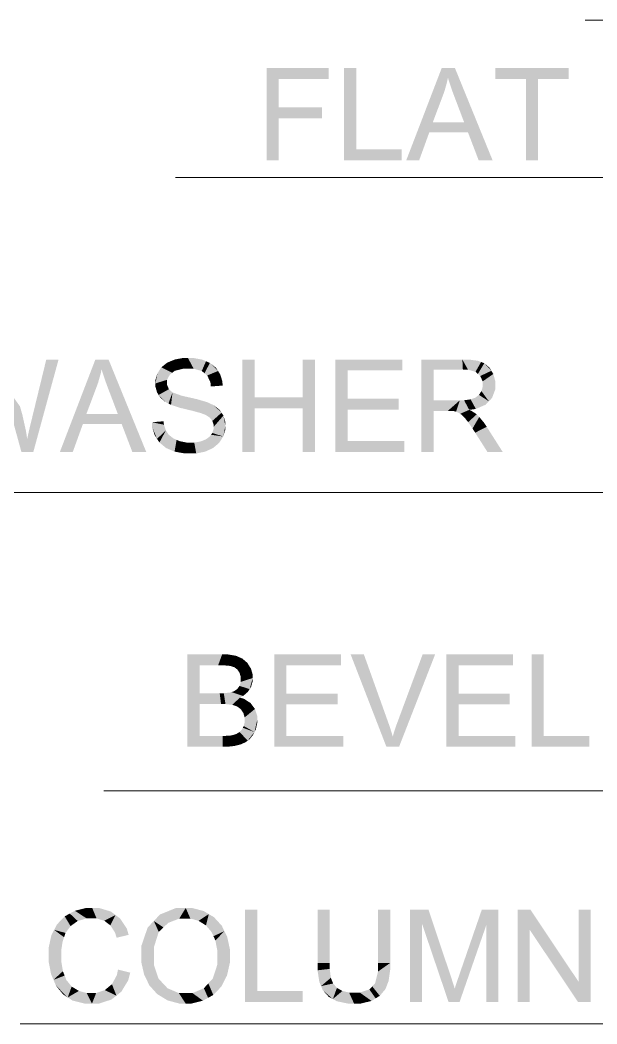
# Model space of a CAD drawing. Header units: millimetres. Extents: x 2 to 579, y 1 to 405.
# Drawn here: x 137.3 to 142.7, y 104.92 to 114.31 of the extents above; entities that cross this region are included whole.
import ezdxf

# ---------------------------------------------------------------- set-up
doc = ezdxf.new("R2010")
doc.units = ezdxf.units.MM
doc.linetypes.add('XKITLINE00', pattern=[0])
doc.layers.add('LinkedObject', color=7, linetype='Continuous', lineweight=0)

# ---------------------------------------------------------------- blocks, each defined once
blk = doc.blocks.new('*A4')
at = {"layer": 'LinkedObject'}
for points in [[(139.7219, 113.4916), (139.6079, 112.9974), (139.6079, 113.8614)], [(139.7219, 113.4916), (139.6079, 113.8614), (139.7219, 113.7594)], [(140.1902, 113.7594), (139.6079, 113.8614), (140.1902, 113.8614)], [(139.7219, 113.7594), (139.6079, 113.8614), (140.1902, 113.7594)], [(140.4477, 113.8614), (140.3336, 112.9974), (140.3336, 113.8614)], [(140.4477, 113.0993), (140.3336, 112.9974), (140.4477, 113.8614)], [(141.2463, 113.8614), (141.2577, 113.6053), (140.9145, 112.9974)], [(141.2577, 113.6053), (141.2463, 113.8614), (141.2725, 113.6463)], [(141.2725, 113.6463), (141.2463, 113.8614), (141.2958, 113.729)], [(141.2958, 113.729), (141.2463, 113.8614), (141.3043, 113.7707)], [(141.3694, 113.8614), (141.3043, 113.7707), (141.2463, 113.8614)], [(141.3043, 113.7707), (141.3694, 113.8614), (141.3147, 113.7354)], [(141.3147, 113.7354), (141.3694, 113.8614), (141.3453, 113.6455)], [(141.3453, 113.6455), (141.3694, 113.8614), (141.3656, 113.5909)], [(141.3656, 113.5909), (141.3694, 113.8614), (141.456, 113.3525)], [(141.456, 113.3525), (141.3694, 113.8614), (141.4916, 113.2592)], [(141.4916, 113.2592), (141.3694, 113.8614), (141.7218, 112.9974)], [(141.7489, 113.8614), (142.0331, 113.7594), (141.7489, 113.7594)], [(142.1472, 113.7594), (142.0331, 113.7594), (141.7489, 113.8614)], [(142.1472, 113.7594), (141.7489, 113.8614), (142.4332, 113.8614)], [(142.1472, 113.7594), (142.4332, 113.8614), (142.4332, 113.7594)], [(142.0331, 112.9974), (142.1472, 113.7594), (142.1472, 112.9974)], [(142.0331, 113.7594), (142.1472, 113.7594), (142.0331, 112.9974)], [(140.9145, 112.9974), (141.2577, 113.6053), (141.1624, 113.3525)], [(139.7219, 113.3896), (139.6079, 112.9974), (139.7219, 113.4916)], [(140.1271, 113.3896), (139.7219, 113.4916), (140.1271, 113.4916)], [(139.7219, 113.3896), (139.7219, 113.4916), (140.1271, 113.3896)], [(139.6079, 112.9974), (139.7219, 113.3896), (139.7219, 112.9974)], [(141.13, 113.2592), (140.9145, 112.9974), (141.1624, 113.3525)], [(141.1624, 113.3525), (141.4916, 113.2592), (141.13, 113.2592)], [(141.456, 113.3525), (141.4916, 113.2592), (141.1624, 113.3525)], [(140.9145, 112.9974), (141.13, 113.2592), (141.0352, 112.9974)], [(141.4916, 113.2592), (141.7218, 112.9974), (141.5916, 112.9974)], [(140.3336, 112.9974), (140.4477, 113.0993), (140.8728, 112.9974)], [(140.8728, 112.9974), (140.4477, 113.0993), (140.8728, 113.0993)], [(137.6638, 111.1348), (137.4138, 110.5793), (137.549, 111.1348)], [(137.4279, 110.2708), (137.4138, 110.5793), (137.6638, 111.1348)], [(138.0079, 111.1348), (138.0194, 110.8787), (137.6762, 110.2708)], [(138.0194, 110.8787), (138.0079, 111.1348), (138.0341, 110.9197)], [(138.0341, 110.9197), (138.0079, 111.1348), (138.0574, 111.0024)], [(138.0574, 111.0024), (138.0079, 111.1348), (138.066, 111.0441)], [(138.1311, 111.1348), (138.066, 111.0441), (138.0079, 111.1348)], [(138.066, 111.0441), (138.1311, 111.1348), (138.0763, 111.0088)], [(138.0763, 111.0088), (138.1311, 111.1348), (138.107, 110.9189)], [(138.107, 110.9189), (138.1311, 111.1348), (138.1272, 110.8643)], [(138.1272, 110.8643), (138.1311, 111.1348), (138.2177, 110.6259)], [(138.2177, 110.6259), (138.1311, 111.1348), (138.2533, 110.5326)], [(138.2533, 110.5326), (138.1311, 111.1348), (138.4834, 110.2708)], [(138.6249, 111.062), (138.7264, 111.0104), (138.6064, 111.0335)], [(138.6791, 111.1052), (138.7264, 111.0104), (138.6249, 111.062)], [(138.7501, 111.0294), (138.6791, 111.1052), (138.7147, 111.12)], [(138.7264, 111.0104), (138.6791, 111.1052), (138.7501, 111.0294)], [(138.7503, 111.1347), (138.8256, 111.0484), (138.7147, 111.12)], [(138.7147, 111.12), (138.8256, 111.0484), (138.7501, 111.0294)], [(138.8295, 111.1495), (138.8256, 111.0484), (138.7503, 111.1347)], [(138.8731, 111.1495), (138.8256, 111.0484), (138.8295, 111.1495)], [(138.8256, 111.0484), (138.8731, 111.1495), (138.8775, 111.0484)], [(138.8731, 111.1495), (138.9272, 111.0484), (138.8775, 111.0484)], [(139.0057, 111.134), (138.8731, 111.1495), (138.921, 111.1495)], [(139.0423, 111.1185), (138.8731, 111.1495), (139.0057, 111.134)], [(139.0025, 111.0274), (138.8731, 111.1495), (139.0423, 111.1185)], [(138.9272, 111.0484), (138.8731, 111.1495), (139.0025, 111.0274)], [(139.0423, 111.1185), (139.0279, 111.0065), (139.0025, 111.0274)], [(139.0789, 111.103), (139.0279, 111.0065), (139.0423, 111.1185)], [(139.0279, 111.0065), (139.0789, 111.103), (139.0534, 110.9855)], [(139.0534, 110.9855), (139.0789, 111.103), (139.155, 111.0274)], [(139.155, 111.0274), (139.0789, 111.103), (139.1353, 111.0575)], [(139.4972, 110.7797), (139.3832, 110.2708), (139.3832, 111.1348)], [(139.4972, 110.7797), (139.3832, 111.1348), (139.4972, 111.1348)], [(140.0606, 111.1348), (139.9465, 110.7797), (139.9465, 111.1348)], [(139.9465, 110.6777), (139.9465, 110.7797), (140.0606, 111.1348)], [(139.9465, 110.6777), (140.0606, 111.1348), (140.0606, 110.2708)], [(140.3664, 110.7684), (140.2524, 110.2708), (140.2524, 111.1348)], [(140.3664, 110.7684), (140.2524, 111.1348), (140.3664, 111.0328)], [(140.877, 111.0328), (140.2524, 111.1348), (140.877, 111.1348)], [(140.3664, 111.0328), (140.2524, 111.1348), (140.877, 111.0328)], [(141.1708, 110.7538), (141.0567, 110.2708), (141.0567, 111.1348)], [(141.0567, 111.1348), (141.1708, 111.0397), (141.1708, 110.7538)], [(141.4438, 111.0397), (141.0567, 111.1348), (141.4391, 111.1348)], [(141.1708, 111.0397), (141.0567, 111.1348), (141.4438, 111.0397)], [(141.4391, 111.1348), (141.4918, 111.0397), (141.4438, 111.0397)], [(141.5844, 111.1231), (141.4391, 111.1348), (141.4967, 111.1348)], [(141.6144, 111.1115), (141.4391, 111.1348), (141.5844, 111.1231)], [(141.562, 111.02), (141.4391, 111.1348), (141.6144, 111.1115)], [(141.4918, 111.0397), (141.4391, 111.1348), (141.562, 111.02)], [(141.6144, 111.1115), (141.5843, 111.0002), (141.562, 111.02)], [(141.6444, 111.0999), (141.5843, 111.0002), (141.6144, 111.1115)], [(141.5843, 111.0002), (141.6444, 111.0999), (141.6065, 110.9805)], [(141.6065, 110.9805), (141.6444, 111.0999), (141.7103, 111.0293)], [(141.7103, 111.0293), (141.6444, 111.0999), (141.6924, 111.0588)], [(138.6064, 111.0335), (138.5693, 110.9112), (138.5878, 111.0051)], [(138.7027, 110.9913), (138.5693, 110.9112), (138.6064, 111.0335)], [(138.5878, 111.0051), (138.5693, 110.9112), (138.5693, 110.9439)], [(138.679, 110.9455), (138.5693, 110.9112), (138.7027, 110.9913)], [(138.6064, 111.0335), (138.7264, 111.0104), (138.7027, 110.9913)], [(139.155, 111.0274), (139.0833, 110.9235), (139.0534, 110.9855)], [(139.1748, 110.9973), (139.0833, 110.9235), (139.155, 111.0274)], [(139.1959, 110.9292), (139.0833, 110.9235), (139.1748, 110.9973)], [(141.7103, 111.0293), (141.6287, 110.9301), (141.6065, 110.9805)], [(141.7283, 110.9998), (141.6287, 110.9301), (141.7103, 111.0293)], [(141.7462, 110.9347), (141.6287, 110.9301), (141.7283, 110.9998)], [(137.3028, 110.697), (137.3163, 110.2708), (137.1357, 110.9288)], [(137.6762, 110.2708), (138.0194, 110.8787), (137.9241, 110.6259)], [(138.5693, 110.9112), (138.679, 110.9455), (138.679, 110.9187)], [(138.679, 110.8954), (138.5693, 110.9112), (138.679, 110.9187)], [(138.5693, 110.9112), (138.679, 110.8954), (138.5693, 110.8814)], [(138.5693, 110.8814), (138.679, 110.8954), (138.5844, 110.8275)], [(138.5844, 110.8275), (138.679, 110.8954), (138.5995, 110.8035)], [(138.5995, 110.8035), (138.679, 110.8954), (138.6958, 110.8571)], [(139.1974, 110.8911), (139.0833, 110.9235), (139.1959, 110.9292)], [(139.0833, 110.9235), (139.1974, 110.8911), (139.0877, 110.8825)], [(141.6172, 110.8397), (141.7462, 110.899), (141.6868, 110.744)], [(141.6287, 110.8785), (141.7462, 110.899), (141.6172, 110.8397)], [(141.7462, 110.899), (141.6287, 110.9301), (141.7462, 110.9347)], [(141.6287, 110.9301), (141.7462, 110.899), (141.6287, 110.8994)], [(141.7462, 110.899), (141.6287, 110.8785), (141.6287, 110.8994)], [(141.6868, 110.744), (141.7462, 110.899), (141.7165, 110.7756)], [(141.7165, 110.7756), (141.7462, 110.899), (141.7462, 110.8531)], [(138.6958, 110.8571), (138.6606, 110.7392), (138.5995, 110.8035)], [(138.5995, 110.8035), (138.6606, 110.7392), (138.6147, 110.7795)], [(138.7126, 110.842), (138.6606, 110.7392), (138.6958, 110.8571)], [(138.6606, 110.7392), (138.7126, 110.842), (138.6915, 110.723)], [(138.6915, 110.723), (138.7126, 110.842), (138.7291, 110.827)], [(138.6915, 110.723), (138.7291, 110.827), (138.7153, 110.7103)], [(138.7153, 110.7103), (138.7291, 110.827), (138.7986, 110.6833)], [(138.7986, 110.6833), (138.7291, 110.827), (138.8152, 110.7962)], [(138.7986, 110.6833), (138.8152, 110.7962), (138.858, 110.669)], [(138.858, 110.669), (138.8152, 110.7962), (138.8848, 110.7804)], [(138.858, 110.669), (138.8848, 110.7804), (138.9175, 110.6547)], [(138.9175, 110.6547), (138.8848, 110.7804), (138.9545, 110.7647)], [(139.4972, 110.6777), (139.3832, 110.2708), (139.4972, 110.7797)], [(139.4972, 110.7797), (139.9465, 110.6777), (139.4972, 110.6777)], [(139.9465, 110.7797), (139.9465, 110.6777), (139.4972, 110.7797)], [(141.5607, 110.7781), (141.6868, 110.744), (141.5386, 110.77)], [(141.6868, 110.744), (141.5607, 110.7781), (141.5942, 110.804)], [(141.6057, 110.8219), (141.6868, 110.744), (141.5942, 110.804)], [(141.6172, 110.8397), (141.6868, 110.744), (141.6057, 110.8219)], [(137.3259, 110.6157), (137.3163, 110.2708), (137.3028, 110.697)], [(138.9175, 110.6547), (138.9545, 110.7647), (138.9944, 110.6336)], [(138.9944, 110.6336), (138.9545, 110.7647), (139.0117, 110.6269)], [(139.0117, 110.6269), (138.9545, 110.7647), (139.0388, 110.6166)], [(139.05, 110.7371), (139.0388, 110.6166), (138.9545, 110.7647)], [(139.076, 110.7253), (139.0388, 110.6166), (139.05, 110.7371)], [(139.0388, 110.6166), (139.076, 110.7253), (139.0778, 110.5911)], [(139.0778, 110.5911), (139.076, 110.7253), (139.1137, 110.708)], [(139.0778, 110.5911), (139.1137, 110.708), (139.0898, 110.5759)], [(139.0898, 110.5759), (139.1137, 110.708), (139.1017, 110.5607)], [(139.1137, 110.708), (139.1874, 110.6373), (139.1017, 110.5607)], [(139.1874, 110.6373), (139.1137, 110.708), (139.1694, 110.664)], [(140.3664, 110.6665), (140.2524, 110.2708), (140.3664, 110.7684)], [(140.8451, 110.6665), (140.3664, 110.7684), (140.8451, 110.7684)], [(140.3664, 110.6665), (140.3664, 110.7684), (140.8451, 110.6665)], [(141.1708, 110.7538), (141.1708, 110.6544), (141.0567, 110.2708)], [(141.3032, 110.6544), (141.1708, 110.7538), (141.4161, 110.7538)], [(141.1708, 110.6544), (141.1708, 110.7538), (141.3032, 110.6544)], [(141.3032, 110.6544), (141.4161, 110.7538), (141.3252, 110.6544)], [(141.3252, 110.6544), (141.4161, 110.7538), (141.357, 110.6523)], [(141.357, 110.6523), (141.4161, 110.7538), (141.3667, 110.6503)], [(141.3667, 110.6503), (141.4161, 110.7538), (141.38, 110.647)], [(141.38, 110.647), (141.4161, 110.7538), (141.406, 110.6356)], [(141.406, 110.6356), (141.4161, 110.7538), (141.4553, 110.7538)], [(141.406, 110.6356), (141.4553, 110.7538), (141.4188, 110.6273)], [(141.4553, 110.7538), (141.5032, 110.6639), (141.4188, 110.6273)], [(141.5165, 110.7619), (141.5032, 110.6639), (141.4553, 110.7538)], [(141.5032, 110.6639), (141.5165, 110.7619), (141.5653, 110.6724)], [(141.5386, 110.77), (141.6868, 110.744), (141.5165, 110.7619)], [(141.6571, 110.7125), (141.5165, 110.7619), (141.6868, 110.744)], [(141.5653, 110.6724), (141.5165, 110.7619), (141.6571, 110.7125)], [(137.3597, 110.463), (137.3163, 110.2708), (137.3259, 110.6157)], [(137.8916, 110.5326), (137.6762, 110.2708), (137.9241, 110.6259)], [(137.9241, 110.6259), (138.2533, 110.5326), (137.8916, 110.5326)], [(138.2177, 110.6259), (138.2533, 110.5326), (137.9241, 110.6259)], [(139.1017, 110.5607), (139.1874, 110.6373), (139.1136, 110.5253)], [(139.1136, 110.5253), (139.1874, 110.6373), (139.2054, 110.6107)], [(139.1136, 110.5253), (139.2054, 110.6107), (139.1136, 110.505)], [(139.1136, 110.505), (139.2054, 110.6107), (139.1136, 110.4849)], [(139.2054, 110.6107), (139.2233, 110.5146), (139.1136, 110.4849)], [(139.2233, 110.5146), (139.2054, 110.6107), (139.2233, 110.5493)], [(139.3832, 110.2708), (139.4972, 110.6777), (139.4972, 110.2708)], [(139.9465, 110.6777), (140.0606, 110.2708), (139.9465, 110.2708)], [(140.3664, 110.3727), (140.2524, 110.2708), (140.3664, 110.6665)], [(141.0567, 110.2708), (141.1708, 110.6544), (141.1708, 110.2708)], [(141.4188, 110.6273), (141.5032, 110.6639), (141.4316, 110.6191)], [(141.5032, 110.6639), (141.4606, 110.5902), (141.4316, 110.6191)], [(141.5259, 110.653), (141.4606, 110.5902), (141.5032, 110.6639)], [(141.4606, 110.5902), (141.5259, 110.653), (141.4767, 110.5696)], [(141.4767, 110.5696), (141.5259, 110.653), (141.4929, 110.549)], [(141.4929, 110.549), (141.5259, 110.653), (141.5721, 110.6209)], [(141.5721, 110.6209), (141.5341, 110.4894), (141.4929, 110.549)], [(141.5721, 110.6209), (141.5259, 110.653), (141.5603, 110.6315)], [(141.5971, 110.5979), (141.5341, 110.4894), (141.5721, 110.6209)], [(141.6444, 110.5404), (141.5341, 110.4894), (141.5971, 110.5979)], [(137.4006, 110.5263), (137.4279, 110.2708), (137.379, 110.4324)], [(137.4138, 110.5793), (137.4279, 110.2708), (137.4006, 110.5263)], [(137.6762, 110.2708), (137.8916, 110.5326), (137.7969, 110.2708)], [(138.2533, 110.5326), (138.4834, 110.2708), (138.3533, 110.2708)], [(138.6491, 110.5252), (138.5373, 110.5481), (138.6453, 110.5576)], [(138.5373, 110.5481), (138.5846, 110.393), (138.5385, 110.5048)], [(138.6491, 110.5252), (138.5846, 110.393), (138.5373, 110.5481)], [(138.5385, 110.5048), (138.5846, 110.393), (138.5622, 110.4273)], [(138.6669, 110.4719), (138.5846, 110.393), (138.6491, 110.5252)], [(139.1014, 110.4479), (139.2233, 110.5146), (139.2036, 110.4152)], [(139.1136, 110.4849), (139.2233, 110.5146), (139.1014, 110.4479)], [(139.2036, 110.4152), (139.2233, 110.5146), (139.2233, 110.4801)], [(141.5341, 110.4894), (141.6444, 110.5404), (141.5591, 110.4505)], [(141.5591, 110.4505), (141.6444, 110.5404), (141.6666, 110.5059)], [(141.5591, 110.4505), (141.6666, 110.5059), (141.6733, 110.2708)], [(141.6733, 110.2708), (141.6666, 110.5059), (141.816, 110.2708)], [(137.3705, 110.3916), (137.3163, 110.2708), (137.3597, 110.463)], [(137.379, 110.4324), (137.4279, 110.2708), (137.3705, 110.3916)], [(138.5846, 110.393), (138.6669, 110.4719), (138.6071, 110.3587)], [(138.6071, 110.3587), (138.6669, 110.4719), (138.6691, 110.3073)], [(138.6809, 110.451), (138.6691, 110.3073), (138.6669, 110.4719)], [(138.6948, 110.4302), (138.6691, 110.3073), (138.6809, 110.451)], [(138.6948, 110.4302), (138.7087, 110.2902), (138.6691, 110.3073)], [(138.7382, 110.3966), (138.7087, 110.2902), (138.6948, 110.4302)], [(139.077, 110.414), (139.184, 110.3847), (139.0399, 110.3873)], [(139.0892, 110.431), (139.2036, 110.4152), (139.077, 110.414)], [(139.184, 110.3847), (139.077, 110.414), (139.2036, 110.4152)], [(139.1014, 110.4479), (139.2036, 110.4152), (139.0892, 110.431)], [(137.3705, 110.3916), (137.4279, 110.2708), (137.3163, 110.2708)], [(138.7087, 110.2902), (138.7382, 110.3966), (138.7482, 110.2732)], [(138.7675, 110.3837), (138.7482, 110.2732), (138.7382, 110.3966)], [(138.7969, 110.3709), (138.7482, 110.2732), (138.7675, 110.3837)], [(138.7969, 110.3709), (138.8462, 110.2561), (138.7482, 110.2732)], [(138.863, 110.358), (138.8462, 110.2561), (138.7969, 110.3709)], [(138.863, 110.358), (138.9047, 110.2561), (138.8462, 110.2561)], [(138.8997, 110.358), (138.9047, 110.2561), (138.863, 110.358)], [(138.8997, 110.358), (138.9509, 110.2561), (138.9047, 110.2561)], [(138.9324, 110.358), (138.9509, 110.2561), (138.8997, 110.358)], [(138.9899, 110.3678), (139.0708, 110.2899), (138.9324, 110.358)], [(138.9324, 110.358), (139.0708, 110.2899), (138.9509, 110.2561)], [(139.0149, 110.3775), (139.1643, 110.3543), (138.9899, 110.3678)], [(139.1077, 110.3069), (138.9899, 110.3678), (139.1643, 110.3543)], [(139.0708, 110.2899), (138.9899, 110.3678), (139.1077, 110.3069)], [(139.0399, 110.3873), (139.1643, 110.3543), (139.0149, 110.3775)], [(139.0399, 110.3873), (139.184, 110.3847), (139.1643, 110.3543)], [(140.2524, 110.2708), (140.3664, 110.3727), (140.8969, 110.2708)], [(140.8969, 110.2708), (140.3664, 110.3727), (140.8969, 110.3727)], [(138.9509, 110.2561), (139.0708, 110.2899), (139.0339, 110.273)], [(138.8689, 108.3774), (138.9829, 107.9126), (138.8689, 107.5134)], [(138.9829, 108.0145), (138.9829, 107.9126), (138.8689, 108.3774)], [(138.8689, 108.3774), (138.9829, 108.2755), (138.9829, 108.0145)], [(139.156, 108.2755), (138.8689, 108.3774), (139.1932, 108.3774)], [(138.9829, 108.2755), (138.8689, 108.3774), (139.156, 108.2755)], [(139.156, 108.2755), (139.1932, 108.3774), (139.2026, 108.2755)], [(139.1932, 108.3774), (139.2685, 108.2694), (139.2026, 108.2755)], [(139.2427, 108.3774), (139.2685, 108.2694), (139.1932, 108.3774)], [(139.3222, 108.3643), (139.2685, 108.2694), (139.2427, 108.3774)], [(139.2685, 108.2694), (139.3222, 108.3643), (139.2877, 108.2634)], [(139.2877, 108.2634), (139.3222, 108.3643), (139.3069, 108.2573)], [(139.3069, 108.2573), (139.3222, 108.3643), (139.3521, 108.3512)], [(139.3521, 108.3512), (139.3364, 108.235), (139.3069, 108.2573)], [(139.382, 108.3381), (139.3364, 108.235), (139.3521, 108.3512)], [(139.4289, 108.2977), (139.3364, 108.235), (139.382, 108.3381)], [(139.7942, 108.0111), (139.6802, 107.5134), (139.6802, 108.3774)], [(139.7942, 108.0111), (139.6802, 108.3774), (139.7942, 108.2755)], [(140.3049, 108.2755), (139.6802, 108.3774), (140.3049, 108.3774)], [(139.7942, 108.2755), (139.6802, 108.3774), (140.3049, 108.2755)], [(140.5183, 108.3774), (140.7289, 107.5134), (140.3944, 108.3774)], [(140.7429, 107.7495), (140.7289, 107.5134), (140.5183, 108.3774)], [(141.1846, 108.3774), (140.8347, 107.7495), (141.0678, 108.3774)], [(140.8475, 107.5134), (140.8347, 107.7495), (141.1846, 108.3774)], [(141.403, 108.0111), (141.289, 107.5134), (141.289, 108.3774)], [(141.403, 108.0111), (141.289, 108.3774), (141.403, 108.2755)], [(141.9136, 108.2755), (141.289, 108.3774), (141.9136, 108.3774)], [(141.403, 108.2755), (141.289, 108.3774), (141.9136, 108.2755)], [(142.2005, 108.3774), (142.0864, 107.5134), (142.0864, 108.3774)], [(142.2005, 107.6154), (142.0864, 107.5134), (142.2005, 108.3774)], [(139.4458, 108.2704), (139.3364, 108.235), (139.4289, 108.2977)], [(139.3364, 108.235), (139.4458, 108.2704), (139.3467, 108.2186)], [(139.4458, 108.2704), (139.3571, 108.2023), (139.3467, 108.2186)], [(139.3571, 108.2023), (139.4458, 108.2704), (139.3674, 108.1644)], [(139.3674, 108.1644), (139.4458, 108.2704), (139.4797, 108.1564)], [(139.4797, 108.1861), (139.4458, 108.2704), (139.4628, 108.2432)], [(139.4797, 108.1564), (139.4458, 108.2704), (139.4797, 108.1861)], [(139.3563, 108.0826), (139.4797, 108.1564), (139.4497, 108.0521)], [(139.3674, 108.1203), (139.4797, 108.1564), (139.3563, 108.0826)], [(139.4797, 108.1564), (139.3674, 108.1429), (139.3674, 108.1644)], [(139.3674, 108.1429), (139.4797, 108.1564), (139.3674, 108.1203)], [(139.4497, 108.0521), (139.4797, 108.1564), (139.4647, 108.0765)], [(139.4647, 108.0765), (139.4797, 108.1564), (139.4797, 108.1287)], [(139.4497, 108.0521), (139.3342, 108.0525), (139.3563, 108.0826)], [(139.1832, 107.9126), (138.9829, 108.0145), (139.1702, 108.0145)], [(138.9829, 107.9126), (138.9829, 108.0145), (139.1832, 107.9126)], [(139.2245, 107.9126), (139.1702, 108.0145), (139.2083, 108.0145)], [(139.1832, 107.9126), (139.1702, 108.0145), (139.2245, 107.9126)], [(139.2629, 108.0195), (139.3592, 107.9731), (139.2083, 108.0145)], [(139.2083, 108.0145), (139.3592, 107.9731), (139.2245, 107.9126)], [(139.2245, 107.9126), (139.3592, 107.9731), (139.2878, 107.9054)], [(139.2794, 108.0246), (139.3894, 107.9881), (139.2629, 108.0195)], [(139.3592, 107.9731), (139.2629, 108.0195), (139.3894, 107.9881)], [(139.3013, 108.031), (139.3894, 107.9881), (139.2794, 108.0246)], [(139.3592, 107.9731), (139.3098, 107.8981), (139.2878, 107.9054)], [(139.3342, 108.0525), (139.3894, 107.9881), (139.3013, 108.031)], [(139.3098, 107.8981), (139.3592, 107.9731), (139.3318, 107.8909)], [(139.3318, 107.8909), (139.3592, 107.9731), (139.3663, 107.8659)], [(139.4347, 108.0276), (139.3342, 108.0525), (139.4497, 108.0521)], [(139.3894, 107.9881), (139.3342, 108.0525), (139.4347, 108.0276)], [(139.4582, 107.9224), (139.3592, 107.9731), (139.3982, 107.9616)], [(139.3663, 107.8659), (139.3592, 107.9731), (139.4582, 107.9224)], [(139.7942, 107.9091), (139.6802, 107.5134), (139.7942, 108.0111)], [(140.2729, 107.9091), (139.7942, 108.0111), (140.2729, 108.0111)], [(139.7942, 107.9091), (139.7942, 108.0111), (140.2729, 107.9091)], [(141.403, 107.9091), (141.289, 107.5134), (141.403, 108.0111)], [(141.8817, 107.9091), (141.403, 108.0111), (141.8817, 108.0111)], [(141.403, 107.9091), (141.403, 108.0111), (141.8817, 107.9091)], [(138.8689, 107.5134), (138.9829, 107.9126), (138.9829, 107.6154)], [(139.3663, 107.8659), (139.4582, 107.9224), (139.3788, 107.848)], [(139.3788, 107.848), (139.4582, 107.9224), (139.3912, 107.8302)], [(139.3912, 107.8302), (139.4582, 107.9224), (139.4792, 107.8947)], [(139.4792, 107.8947), (139.4037, 107.7882), (139.3912, 107.8302)], [(139.5002, 107.867), (139.4037, 107.7882), (139.4792, 107.8947)], [(139.5212, 107.8016), (139.4037, 107.7882), (139.5002, 107.867)], [(139.7942, 107.6154), (139.6802, 107.5134), (139.7942, 107.9091)], [(141.403, 107.6154), (141.289, 107.5134), (141.403, 107.9091)], [(139.5212, 107.7639), (139.4037, 107.7882), (139.5212, 107.8016)], [(139.4037, 107.7882), (139.5212, 107.7639), (139.4037, 107.764)], [(139.3866, 107.6911), (139.4956, 107.651), (139.378, 107.6754)], [(139.4956, 107.651), (139.3866, 107.6911), (139.3951, 107.7069)], [(139.3951, 107.7069), (139.5212, 107.7639), (139.4956, 107.651)], [(139.4037, 107.7433), (139.5212, 107.7639), (139.3951, 107.7069)], [(139.5212, 107.7639), (139.4037, 107.7433), (139.4037, 107.764)], [(139.4956, 107.651), (139.5212, 107.7639), (139.5084, 107.6771)], [(139.5084, 107.6771), (139.5212, 107.7639), (139.5212, 107.7335)], [(140.7564, 107.7118), (140.7289, 107.5134), (140.7429, 107.7495)], [(140.7791, 107.641), (140.7289, 107.5134), (140.7564, 107.7118)], [(140.8215, 107.7141), (140.8475, 107.5134), (140.7983, 107.6434)], [(140.8347, 107.7495), (140.8475, 107.5134), (140.8215, 107.7141)], [(138.9829, 107.6154), (139.1983, 107.5134), (138.8689, 107.5134)], [(139.1986, 107.6154), (139.1983, 107.5134), (138.9829, 107.6154)], [(139.1986, 107.6154), (139.2395, 107.5134), (139.1983, 107.5134)], [(139.2264, 107.6154), (139.2395, 107.5134), (139.1986, 107.6154)], [(139.2654, 107.6174), (139.3092, 107.5206), (139.2264, 107.6154)], [(139.2264, 107.6154), (139.3092, 107.5206), (139.2395, 107.5134)], [(139.2766, 107.6195), (139.3092, 107.5206), (139.2654, 107.6174)], [(139.3376, 107.5279), (139.2766, 107.6195), (139.2964, 107.623)], [(139.3092, 107.5206), (139.2766, 107.6195), (139.3376, 107.5279)], [(139.3295, 107.6348), (139.4134, 107.5564), (139.2964, 107.623)], [(139.2964, 107.623), (139.4134, 107.5564), (139.3376, 107.5279)], [(139.4322, 107.5706), (139.3295, 107.6348), (139.3561, 107.6513)], [(139.4134, 107.5564), (139.3295, 107.6348), (139.4322, 107.5706)], [(139.378, 107.6754), (139.4956, 107.651), (139.3561, 107.6513)], [(139.3561, 107.6513), (139.4956, 107.651), (139.4322, 107.5706)], [(139.4322, 107.5706), (139.4956, 107.651), (139.4511, 107.5847)], [(139.4511, 107.5847), (139.4956, 107.651), (139.4828, 107.6249)], [(139.6802, 107.5134), (139.7942, 107.6154), (140.3247, 107.5134)], [(140.3247, 107.5134), (139.7942, 107.6154), (140.3247, 107.6154)], [(140.7883, 107.608), (140.7289, 107.5134), (140.7791, 107.641)], [(140.7289, 107.5134), (140.7883, 107.608), (140.8475, 107.5134)], [(140.7983, 107.6434), (140.8475, 107.5134), (140.7883, 107.608)], [(141.289, 107.5134), (141.403, 107.6154), (141.9335, 107.5134)], [(141.9335, 107.5134), (141.403, 107.6154), (141.9335, 107.6154)], [(142.0864, 107.5134), (142.2005, 107.6154), (142.6256, 107.5134)], [(142.6256, 107.5134), (142.2005, 107.6154), (142.6256, 107.6154)], [(139.3376, 107.5279), (139.4134, 107.5564), (139.3661, 107.5351)], [(137.9211, 106.0056), (137.9261, 105.908), (137.8165, 105.9795)], [(137.9783, 106.0056), (137.9261, 105.908), (137.9211, 106.0056)], [(137.9261, 105.908), (137.9783, 106.0056), (137.9759, 105.908)], [(137.9783, 106.0056), (138.0192, 105.908), (137.9759, 105.908)], [(138.1519, 105.9726), (137.9783, 106.0056), (138.043, 106.0056)], [(138.1961, 105.9396), (137.9783, 106.0056), (138.1519, 105.9726)], [(138.091, 105.8864), (137.9783, 106.0056), (138.1961, 105.9396)], [(138.0192, 105.908), (137.9783, 106.0056), (138.091, 105.8864)], [(138.7615, 106.0056), (138.5547, 105.884), (138.6124, 105.9448)], [(138.8528, 106.0056), (138.5547, 105.884), (138.7615, 106.0056)], [(138.7926, 105.9071), (138.5547, 105.884), (138.8528, 106.0056)], [(138.7926, 105.9071), (138.8528, 106.0056), (138.8534, 105.9071)], [(138.8528, 106.0056), (138.8961, 105.9071), (138.8534, 105.9071)], [(139.0204, 105.977), (138.8528, 106.0056), (138.9126, 106.0056)], [(139.0684, 105.9485), (138.8528, 106.0056), (139.0204, 105.977)], [(138.9732, 105.8855), (138.8528, 106.0056), (139.0684, 105.9485)], [(138.8961, 105.9071), (138.8528, 106.0056), (138.9732, 105.8855)], [(139.5218, 105.9909), (139.4077, 105.1269), (139.4077, 105.9909)], [(139.5218, 105.2289), (139.4077, 105.1269), (139.5218, 105.9909)], [(140.1992, 105.9909), (140.0851, 105.4917), (140.0851, 105.9909)], [(140.1992, 105.4921), (140.0851, 105.4917), (140.1992, 105.9909)], [(140.7642, 105.9909), (140.6502, 105.4921), (140.6502, 105.9909)], [(140.7642, 105.4917), (140.6502, 105.4921), (140.7642, 105.9909)], [(140.9508, 105.9909), (141.0606, 105.8622), (140.9508, 105.1269)], [(141.0606, 105.8622), (140.9508, 105.9909), (141.1223, 105.9909)], [(141.0606, 105.8622), (141.1223, 105.9909), (141.3099, 105.1269)], [(141.3099, 105.1269), (141.1223, 105.9909), (141.3265, 105.3796)], [(141.6213, 105.9909), (141.6645, 105.8501), (141.4138, 105.3902)], [(141.7742, 105.9909), (141.6645, 105.8501), (141.6213, 105.9909)], [(141.6645, 105.1269), (141.7742, 105.9909), (141.7742, 105.1269)], [(141.6645, 105.8501), (141.7742, 105.9909), (141.6645, 105.1269)], [(141.9574, 105.9909), (142.0671, 105.8051), (141.9574, 105.1269)], [(142.0671, 105.8051), (141.9574, 105.9909), (142.0748, 105.9909)], [(142.0671, 105.8051), (142.0748, 105.9909), (142.52, 105.1269)], [(142.52, 105.1269), (142.0748, 105.9909), (142.5276, 105.3127)], [(142.6374, 105.9909), (142.5276, 105.3127), (142.5276, 105.9909)], [(142.6374, 105.1269), (142.5276, 105.3127), (142.6374, 105.9909)], [(137.7214, 105.9274), (137.776, 105.8363), (137.6481, 105.851)], [(137.769, 105.9534), (137.776, 105.8363), (137.7214, 105.9274)], [(137.8165, 105.9795), (137.9261, 105.908), (137.769, 105.9534)], [(137.769, 105.9534), (137.9261, 105.908), (137.8429, 105.8841)], [(137.776, 105.8363), (137.769, 105.9534), (137.8094, 105.8602)], [(137.8094, 105.8602), (137.769, 105.9534), (137.8429, 105.8841)], [(138.091, 105.8864), (138.1961, 105.9396), (138.1196, 105.8649)], [(138.1961, 105.9396), (138.1482, 105.8434), (138.1196, 105.8649)], [(138.1482, 105.8434), (138.1961, 105.9396), (138.1918, 105.7747)], [(138.1918, 105.7747), (138.1961, 105.9396), (138.3191, 105.7541)], [(138.3017, 105.8139), (138.1961, 105.9396), (138.2402, 105.9066)], [(138.3191, 105.7541), (138.1961, 105.9396), (138.3017, 105.8139)], [(138.6881, 105.8654), (138.5547, 105.884), (138.7926, 105.9071)], [(138.9732, 105.8855), (139.0684, 105.9485), (139.0076, 105.8638)], [(139.0684, 105.9485), (139.042, 105.8422), (139.0076, 105.8638)], [(139.042, 105.8422), (139.0684, 105.9485), (139.0942, 105.7812)], [(139.1896, 105.8402), (139.0684, 105.9485), (139.1164, 105.9199)], [(139.2148, 105.7892), (139.0684, 105.9485), (139.1896, 105.8402)], [(139.0942, 105.7812), (139.0684, 105.9485), (139.2148, 105.7892)], [(137.7155, 105.732), (137.5966, 105.7506), (137.6224, 105.8008)], [(137.6481, 105.851), (137.776, 105.8363), (137.6224, 105.8008)], [(137.6224, 105.8008), (137.776, 105.8363), (137.729, 105.7722)], [(137.7155, 105.732), (137.6224, 105.8008), (137.729, 105.7722)], [(138.5547, 105.884), (138.4392, 105.5474), (138.4969, 105.8232)], [(138.6005, 105.7821), (138.4392, 105.5474), (138.5547, 105.884)], [(138.4969, 105.8232), (138.4392, 105.5474), (138.4392, 105.6549)], [(138.5547, 105.884), (138.6881, 105.8654), (138.6443, 105.8238)], [(138.6005, 105.7821), (138.5547, 105.884), (138.6443, 105.8238)], [(140.9508, 105.1269), (141.0606, 105.8622), (141.0606, 105.1269)], [(141.4138, 105.3902), (141.6645, 105.8501), (141.413, 105.1269)], [(141.9574, 105.1269), (142.0671, 105.8051), (142.0671, 105.1269)], [(137.7019, 105.6917), (137.5709, 105.6329), (137.5966, 105.7506)], [(137.7019, 105.6917), (137.5966, 105.7506), (137.7155, 105.732)], [(138.1918, 105.7747), (138.3191, 105.7541), (138.2068, 105.7275)], [(138.5567, 105.643), (138.4392, 105.5474), (138.6005, 105.7821)], [(139.0942, 105.7812), (139.2148, 105.7892), (139.112, 105.7419)], [(139.2148, 105.7892), (139.1298, 105.7026), (139.112, 105.7419)], [(139.1298, 105.7026), (139.2148, 105.7892), (139.1477, 105.6106)], [(139.1477, 105.6106), (139.2148, 105.7892), (139.2652, 105.6222)], [(139.2652, 105.6222), (139.2148, 105.7892), (139.24, 105.7381)], [(137.6884, 105.6087), (137.5709, 105.6329), (137.7019, 105.6917)], [(137.5709, 105.6329), (137.6884, 105.6087), (137.5709, 105.5654)], [(138.4392, 105.5474), (138.5567, 105.643), (138.5567, 105.5455)], [(139.1477, 105.5579), (139.2652, 105.6222), (139.2652, 105.5574)], [(139.1477, 105.6106), (139.2652, 105.6222), (139.1477, 105.5579)], [(137.5709, 105.5654), (137.6884, 105.6087), (137.6884, 105.566)], [(137.6884, 105.566), (137.5709, 105.5035), (137.5709, 105.5654)], [(137.6884, 105.5108), (137.5709, 105.5035), (137.6884, 105.566)], [(138.4392, 105.5474), (138.5567, 105.4675), (138.4392, 105.4906)], [(138.5567, 105.4675), (138.4392, 105.5474), (138.5567, 105.5455)], [(139.1059, 105.3459), (139.2652, 105.5574), (139.2122, 105.3225)], [(139.1477, 105.4745), (139.2652, 105.5574), (139.1059, 105.3459)], [(139.2652, 105.5574), (139.1477, 105.4745), (139.1477, 105.5579)], [(139.2122, 105.3225), (139.2652, 105.5574), (139.2387, 105.3743)], [(139.2387, 105.3743), (139.2652, 105.5574), (139.2652, 105.4918)], [(137.6884, 105.5108), (137.6165, 105.3338), (137.5709, 105.5035)], [(137.5709, 105.5035), (137.6165, 105.3338), (137.5937, 105.3877)], [(137.7044, 105.4146), (137.6165, 105.3338), (137.6884, 105.5108)], [(138.3338, 105.4009), (138.208, 105.3752), (138.2197, 105.4298)], [(138.4392, 105.4906), (138.5567, 105.4675), (138.4639, 105.3828)], [(138.4639, 105.3828), (138.5567, 105.4675), (138.4887, 105.3319)], [(138.4887, 105.3319), (138.5567, 105.4675), (138.5987, 105.3446)], [(140.1992, 105.4921), (140.0851, 105.4231), (140.0851, 105.4917)], [(140.1992, 105.4358), (140.0851, 105.4231), (140.1992, 105.4921)], [(140.1992, 105.4358), (140.1181, 105.2752), (140.0851, 105.4231)], [(140.2096, 105.3528), (140.1181, 105.2752), (140.1992, 105.4358)], [(140.6233, 105.3008), (140.7642, 105.4917), (140.7348, 105.2849)], [(140.6502, 105.4108), (140.7642, 105.4917), (140.6233, 105.3008)], [(140.7642, 105.4917), (140.6502, 105.4108), (140.6502, 105.4921)], [(140.7348, 105.2849), (140.7642, 105.4917), (140.7495, 105.3232)], [(140.7495, 105.3232), (140.7642, 105.4917), (140.7642, 105.4266)], [(137.6165, 105.3338), (137.7044, 105.4146), (137.7205, 105.3735)], [(137.7365, 105.3323), (137.6165, 105.3338), (137.7205, 105.3735)], [(137.6165, 105.3338), (137.7495, 105.1691), (137.6393, 105.2799)], [(137.7365, 105.3323), (137.7495, 105.1691), (137.6165, 105.3338)], [(137.7865, 105.2709), (137.7495, 105.1691), (137.7365, 105.3323)], [(138.1629, 105.293), (138.3338, 105.4009), (138.2046, 105.1861)], [(138.208, 105.3752), (138.3338, 105.4009), (138.1629, 105.293)], [(138.2046, 105.1861), (138.3338, 105.4009), (138.2512, 105.2231)], [(138.2512, 105.2231), (138.3338, 105.4009), (138.3158, 105.3305)], [(138.5987, 105.3446), (138.5862, 105.2006), (138.4887, 105.3319)], [(138.4887, 105.3319), (138.5862, 105.2006), (138.5134, 105.2809)], [(138.6407, 105.2997), (138.5862, 105.2006), (138.5987, 105.3446)], [(139.2122, 105.3225), (139.0642, 105.3005), (139.1059, 105.3459)], [(140.0851, 105.4231), (140.1181, 105.2752), (140.1016, 105.3148)], [(140.1181, 105.2752), (140.2096, 105.3528), (140.2201, 105.3262)], [(141.3407, 105.3369), (141.3099, 105.1269), (141.3265, 105.3796)], [(141.3613, 105.273), (141.3099, 105.1269), (141.3407, 105.3369)], [(141.3982, 105.3445), (141.413, 105.1269), (141.3751, 105.2753)], [(141.4138, 105.3902), (141.413, 105.1269), (141.3982, 105.3445)], [(137.6393, 105.2799), (137.7495, 105.1691), (137.7058, 105.1975)], [(137.7495, 105.1691), (137.7865, 105.2709), (137.8203, 105.2505)], [(137.8542, 105.2302), (137.7495, 105.1691), (137.8203, 105.2505)], [(138.0963, 105.2376), (138.2046, 105.1861), (138.015, 105.2098)], [(138.2046, 105.1861), (138.0963, 105.2376), (138.1296, 105.2653)], [(138.1629, 105.293), (138.2046, 105.1861), (138.1296, 105.2653)], [(138.5862, 105.2006), (138.6407, 105.2997), (138.6342, 105.1711)], [(138.6342, 105.1711), (138.6407, 105.2997), (138.6828, 105.2547)], [(138.6828, 105.2547), (138.8522, 105.1122), (138.6342, 105.1711)], [(138.7882, 105.2098), (138.8522, 105.1122), (138.6828, 105.2547)], [(139.0619, 105.1655), (138.9162, 105.2098), (139.0225, 105.2552)], [(139.0642, 105.3005), (139.1105, 105.1922), (139.0225, 105.2552)], [(139.0225, 105.2552), (139.1105, 105.1922), (139.0619, 105.1655)], [(139.1856, 105.2706), (139.0642, 105.3005), (139.2122, 105.3225)], [(139.1105, 105.1922), (139.0642, 105.3005), (139.1856, 105.2706)], [(140.2306, 105.2995), (140.1181, 105.2752), (140.2201, 105.3262)], [(140.2306, 105.2995), (140.2282, 105.1541), (140.1181, 105.2752)], [(140.1181, 105.2752), (140.2282, 105.1541), (140.1346, 105.2355)], [(140.2665, 105.2584), (140.2282, 105.1541), (140.2306, 105.2995)], [(140.2282, 105.1541), (140.2665, 105.2584), (140.292, 105.2439)], [(140.3175, 105.2295), (140.2282, 105.1541), (140.292, 105.2439)], [(140.6285, 105.1602), (140.4798, 105.215), (140.5697, 105.2436)], [(140.5965, 105.2722), (140.6669, 105.1843), (140.5697, 105.2436)], [(140.5697, 105.2436), (140.6669, 105.1843), (140.6285, 105.1602)], [(140.7348, 105.2849), (140.5965, 105.2722), (140.6233, 105.3008)], [(140.72, 105.2466), (140.5965, 105.2722), (140.7348, 105.2849)], [(140.6669, 105.1843), (140.5965, 105.2722), (140.72, 105.2466)], [(141.3677, 105.2518), (141.3099, 105.1269), (141.3613, 105.273)], [(141.3099, 105.1269), (141.3677, 105.2518), (141.413, 105.1269)], [(141.3751, 105.2753), (141.413, 105.1269), (141.3677, 105.2518)], [(142.5276, 105.3127), (142.6374, 105.1269), (142.52, 105.1269)], [(137.8542, 105.2302), (137.9765, 105.1122), (137.7495, 105.1691)], [(137.7495, 105.1691), (137.9765, 105.1122), (137.7932, 105.1406)], [(137.9276, 105.2098), (137.9765, 105.1122), (137.8542, 105.2302)], [(137.9765, 105.1122), (137.9276, 105.2098), (137.967, 105.2098)], [(138.015, 105.2098), (137.9765, 105.1122), (137.967, 105.2098)], [(138.015, 105.2098), (138.2046, 105.1861), (137.9765, 105.1122)], [(137.9765, 105.1122), (138.2046, 105.1861), (138.0439, 105.1122)], [(138.0439, 105.1122), (138.2046, 105.1861), (138.1579, 105.1492)], [(138.6342, 105.1711), (138.8522, 105.1122), (138.6822, 105.1417)], [(138.8522, 105.1122), (138.7882, 105.2098), (138.8516, 105.2098)], [(138.9162, 105.2098), (138.8522, 105.1122), (138.8516, 105.2098)], [(138.8522, 105.1122), (138.9162, 105.2098), (138.9084, 105.1122)], [(138.9084, 105.1122), (138.9162, 105.2098), (139.0133, 105.1389)], [(139.0133, 105.1389), (138.9162, 105.2098), (139.0619, 105.1655)], [(139.4077, 105.1269), (139.5218, 105.2289), (139.9469, 105.1269)], [(139.9469, 105.1269), (139.5218, 105.2289), (139.9469, 105.2289)], [(140.1346, 105.2355), (140.2282, 105.1541), (140.1897, 105.175)], [(140.3175, 105.2295), (140.4267, 105.1122), (140.2282, 105.1541)], [(140.2282, 105.1541), (140.4267, 105.1122), (140.2668, 105.1331)], [(140.3799, 105.215), (140.4267, 105.1122), (140.3175, 105.2295)], [(140.4267, 105.1122), (140.3799, 105.215), (140.4167, 105.215)], [(140.4798, 105.215), (140.4267, 105.1122), (140.4167, 105.215)], [(140.4267, 105.1122), (140.4798, 105.215), (140.4892, 105.1122)], [(140.59, 105.1362), (140.4798, 105.215), (140.6285, 105.1602)], [(140.4892, 105.1122), (140.4798, 105.215), (140.59, 105.1362)], [(137.7932, 105.1406), (137.9765, 105.1122), (137.9067, 105.1122)], [(138.6822, 105.1417), (138.8522, 105.1122), (138.7912, 105.1122)], [(140.2668, 105.1331), (140.4267, 105.1122), (140.3661, 105.1122)]]:
    blk.add_hatch(color=7, dxfattribs=at).paths.add_polyline_path(points, flags=17)
at = {"layer": 'LinkedObject', "color": 6, "linetype": 'XKITLINE00', "lineweight": 0}
for p, q in [((152.1295, 114.3091), (142.5879, 114.3091)), ((152.3847, 112.8364), (138.7563, 112.8364)), ((151.4285, 109.8912), (131.8601, 109.8912)), ((151.0407, 107.1024), (138.0861, 107.1024)), ((151.7649, 104.9214), (137.3052, 104.9214))]:
    blk.add_line(p, q, dxfattribs=at)

msp = doc.modelspace()

# ---------------------------------------------------------------- block references
at = {"lineweight": 0}
msp.add_blockref('*A4', (0, 0), dxfattribs=at)

doc.saveas('drawing.dxf')
